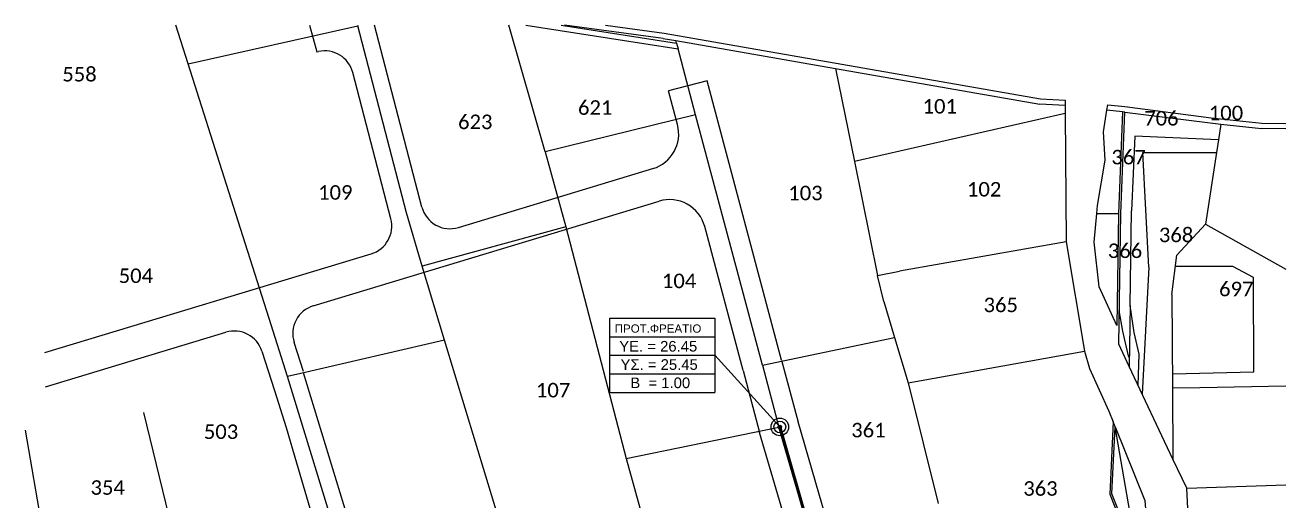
# Model space of a CAD drawing. Header units: inches. Extents: x 8644 to 9016, y -609 to 809.
# Drawn here: x 8643.8 to 8991.4, y 678.1 to 809.4 of the extents above; entities that cross this region are included whole.
import ezdxf

# ---------------------------------------------------------------- set-up
doc = ezdxf.new("R2010")
doc.units = ezdxf.units.IN
doc.header["$MEASUREMENT"] = 0
for name, color, linetype in [('Prop-pipe', 5, 'Continuous'), ('Road-prop', 1, 'Continuous'), ('SAL', 5, 'Continuous'), ('TLWL20', 92, 'FN'), ('TLWLNO', 92, 'Continuous'), ('ΤΕΜΑΧΙΑ_0', 7, 'Continuous')]:
    doc.layers.add(name, color=color, linetype=linetype)
doc.layers.add('TEM.', color=255, linetype='Continuous', plot=False)
doc.layers.add('ΤΕΜΑΧΙΑ_ΕΤΙΚΕΤΕΣ_31', color=7, linetype='Continuous', true_color=0xdf3285)
doc.styles.add('dim', font='arial.ttf', dxfattribs={"height": 1.5})
doc.styles.add('Legend', font='calibri.ttf')
doc.styles.get("Standard").update_dxf_attribs({"font": 'arial.ttf'})
doc.linetypes.add('FN', pattern='A,10,-0.0001,["T",Standard,S=0.5,R=180,X=-0.05,Y=0.5],-0.0001', length=10.0002)

msp = doc.modelspace()

# ---------------------------------------------------------------- linework, layer by layer
msp.add_line((8834.0004, 728.5168), (8834.0004, 708.0076))
at = {"flags": 128}
msp.add_lwpolyline([(8851.8783, 698.5059), (8834.0004, 718.2622)], dxfattribs=at)
at = {"layer": 'Prop-pipe'}
for p, q in [((8851.8783, 698.9925), (8851.8783, 698.0194)), ((8852.3648, 698.5059), (8851.3917, 698.5059))]:
    msp.add_line(p, q, dxfattribs=at)
at = {"layer": 'Prop-pipe', "lineweight": 50, "flags": 128}
msp.add_lwpolyline([(8850.8627, 570.0551), (8845.364, 594.017), (8876.3878, 612.6917), (8851.8783, 698.5059)], dxfattribs=at)
at = {"layer": 'Prop-pipe'}
for radius in [2.4328, 1.6219, 0.4866]:
    msp.add_circle((8851.8783, 698.5059), radius, dxfattribs=at)
at = {"layer": 'Road-prop'}
for p, q in [((8722.2464, 809.3583), (8724.2606, 801.9851)), ((8753.2025, 759.1847), (8740.1679, 809.3583)), ((8724.2606, 801.9851), (8724.6649, 802.076)), ((8744.6472, 755.925), (8734.1628, 796.2824)), ((8831.8267, 794.0357), (8821.2115, 791.2359)), ((8852.3842, 716.9208), (8831.8267, 794.0357)), ((8823.6716, 781.9088), (8821.2115, 791.2359)), ((8763.2648, 753.5398), (8817.1495, 769.8631)), ((8723.2679, 731.9152), (8818.6065, 760.7961)), ((8841.7554, 714.0873), (8831.1683, 753.8015)), ((8649.2494, 719.0012), (8739.2236, 746.2571)), ((8649.4431, 709.5515), (8699.1641, 724.6135)), ((8720.5201, 713.8058), (8717.9644, 721.8313)), ((8852.3842, 716.9208), (8856.9411, 699.8269)), ((8841.7554, 714.0873), (8846.3123, 696.9934)), ((8866.3186, 667.6843), (8856.9066, 699.9503)), ((8643.837, 697.6136), (8650.8526, 657.0661)), ((8855.7587, 664.604), (8846.3123, 696.9934))]:
    msp.add_line(p, q, dxfattribs=at)
msp.add_lwpolyline([(8709.0999, 719.4045), (8712.5887, 708.5471), (8715.7387, 698.3061), (8718.6207, 688.5551), (8723.2463, 672.9182), (8727.1977, 660.2541), (8728.2687, 656.7971), (8729.3707, 653.2011), (8730.2357, 650.3791), (8749.8607, 587.0531)], dxfattribs=at)
for centre, radius, start, end in [((8726.4198, 794.2709), 8, 14.562927, 102.6717), ((8814.0023, 779.3585), 10, 286.853099, 14.775727), ((8821.5057, 751.2256), 10, 14.926903, 106.853099), ((8760.9454, 761.1963), 8, 194.562927, 286.853099), ((8736.9042, 753.9135), 8, 286.853099, 14.562927), ((8725.5872, 724.2588), 8, 106.853099, 197.664093), ((8701.4835, 716.9571), 8, 17.813618, 106.853099)]:
    msp.add_arc(centre, radius, start, end, dxfattribs=at)
at = {"layer": 'SAL', "color": 0, "ltscale": 2}
for p, q in [((8805.0285, 728.5168), (8834.0004, 728.5168)), ((8805.0285, 708.0076), (8805.0285, 728.5168)), ((8805.0285, 723.3895), (8834.0004, 723.3895)), ((8805.0285, 718.2622), (8834.0004, 718.2622)), ((8805.0285, 713.1349), (8834.0004, 713.1349)), ((8805.0285, 708.0076), (8834.0004, 708.0076))]:
    msp.add_line(p, q, dxfattribs=at)
at = {"layer": 'TEM.', "color": 0}
for p, q in [((8847.0698, 715.504), (8883.4863, 723.2077)), ((8935.9087, 719.4071), (8937.2947, 714.6261)), ((8887.2607, 710.6501), (8895.5454, 677.3324))]:
    msp.add_line(p, q, dxfattribs=at)
at = {"layer": 'TLWL20', "color": 92}
for p, q in [((8953.6147, 742.5921), (8951.9217, 774.2221)), ((8951.9217, 774.2221), (8972.2257, 774.2211)), ((8953.6147, 742.5921), (8951.7927, 707.5729)), ((8976.8127, 742.8141), (8960.9507, 742.7531)), ((8982.4277, 739.7601), (8976.8127, 742.8141)), ((8982.5417, 713.7451), (8982.4277, 739.7601)), ((8946.4867, 724.9451), (8945.4537, 730.6431)), ((8949.5677, 724.5781), (8948.4757, 731.9881)), ((8947.3747, 720.8371), (8946.4867, 724.9451)), ((8950.9017, 718.5461), (8949.5677, 724.5781)), ((8887.2607, 710.6501), (8935.9087, 719.4071)), ((8948.0997, 717.7161), (8947.3747, 720.8371)), ((8950.6487, 709.9973), (8950.9017, 718.5461)), ((8960.1094, 713.1701), (8982.5417, 713.7451)), ((8950.0917, 665.4661), (8944.2837, 698.5461))]:
    msp.add_line(p, q, dxfattribs=at)
at = {"layer": 'TLWLNO', "color": 4}
msp.add_line((8944.2837, 698.5461), (8943.7441, 699.909), dxfattribs=at)
at = {"layer": 'ΤΕΜΑΧΙΑ_0', "color": 0}
for p, q in [((8688.7235, 798.6585), (8685.328, 809.3583)), ((8688.7235, 798.6585), (8735.5135, 809.1788)), ((8735.4667, 809.3583), (8735.5135, 809.1788)), ((8748.9287, 757.5401), (8735.5135, 809.1788)), ((8787.1447, 774.4174), (8777.1714, 809.3583)), ((8781.8751, 809.3583), (8823.8498, 802.799)), ((8791.5905, 809.3583), (8823.4322, 804.3825)), ((8819.7537, 805.7061), (8792.5395, 809.3583)), ((8803.817, 809.3583), (8819.9828, 807.1888)), ((8819.9828, 807.1888), (8923.6985, 789.0379)), ((8819.7537, 805.7061), (8823.2442, 805.0952)), ((8823.4322, 804.3825), (8823.2442, 805.0952)), ((8823.2442, 805.0952), (8867.2481, 797.3943)), ((8823.4322, 804.3825), (8823.8498, 802.799)), ((8828.6411, 784.6335), (8823.8498, 802.799)), ((8867.2481, 797.3943), (8923.5327, 787.5441)), ((8867.2481, 797.3943), (8872.4249, 771.7896)), ((8923.6985, 789.0379), (8930.5239, 788.7113)), ((8930.5337, 787.2091), (8923.5327, 787.5441)), ((8930.5239, 788.7113), (8930.5337, 787.2091)), ((8930.5337, 787.2091), (8930.5483, 784.9544)), ((8941.0965, 779.9401), (8942.0579, 785.9351)), ((8942.0579, 785.9351), (8942.2957, 787.4179)), ((8946.3772, 785.4576), (8942.0579, 785.9351)), ((8942.2957, 787.4179), (8947.0339, 786.8941)), ((8946.3772, 785.4576), (8945.2809, 757.4395)), ((8946.9751, 785.3915), (8946.3772, 785.4576)), ((8947.0339, 786.8941), (8970.8033, 783.7884)), ((8828.6411, 784.6335), (8787.1447, 774.4174)), ((8847.0698, 715.504), (8828.6411, 784.6335)), ((8930.5483, 784.9544), (8872.4249, 771.7896)), ((8930.5483, 784.9544), (8930.7777, 749.6161)), ((8945.881, 757.4403), (8946.9751, 785.3915)), ((8946.9751, 785.3915), (8973.4207, 782.0011)), ((8970.8033, 783.7884), (8984.729, 782.305)), ((8973.4207, 782.0011), (8972.7737, 777.7662)), ((8973.4207, 782.0011), (8984.6415, 780.8058)), ((8984.729, 782.305), (8991.368, 782.2355)), ((8941.5263, 772.1405), (8941.0965, 779.9401)), ((8949.7187, 778.7431), (8948.8587, 758.1551)), ((8972.7737, 777.7662), (8949.7187, 778.7431)), ((8991.368, 780.7354), (8984.6415, 780.8058)), ((8972.7737, 777.7662), (8972.2311, 774.2145)), ((8872.4249, 771.7896), (8878.7857, 740.3291)), ((8939.4271, 759.6349), (8941.5263, 772.1405)), ((8972.2311, 774.2145), (8969.2171, 754.4857)), ((8939.2401, 757.4308), (8939.4271, 759.6349)), ((8948.4757, 731.9881), (8948.8587, 758.1551)), ((8938.5625, 749.4427), (8939.2401, 757.4308)), ((8939.2401, 757.4308), (8945.2809, 757.4395)), ((8945.2809, 757.4395), (8944.7871, 726.529)), ((8945.3041, 721.3278), (8945.881, 757.4403)), ((8961.3493, 745.9084), (8969.2171, 754.4857)), ((8969.2171, 754.4857), (8991.368, 742.0798)), ((8930.7777, 749.6161), (8884.8377, 741.4821)), ((8930.7777, 749.6161), (8935.9087, 719.4071)), ((8939.938, 737.1256), (8938.5625, 749.4427)), ((8959.9807, 735.057), (8961.3493, 745.9084)), ((8878.7857, 740.3291), (8884.8377, 741.4821)), ((8880.5177, 733.0841), (8878.7857, 740.3291)), ((8944.7871, 726.529), (8939.938, 737.1256)), ((8959.9807, 735.057), (8960.1386, 709.1576)), ((8880.5177, 733.0841), (8883.4863, 723.2077)), ((8948.4757, 731.9881), (8948.2068, 715.177)), ((8883.4863, 723.2077), (8887.2607, 710.6501)), ((8887.2607, 710.6501), (8935.9087, 719.4071)), ((8948.2068, 715.177), (8945.3041, 721.3278)), ((8847.0698, 715.504), (8851.6267, 698.4101)), ((8937.2947, 714.6261), (8942.5877, 702.8301)), ((8960.2575, 689.6412), (8948.2068, 715.177)), ((8743.5297, 622.5991), (8716.1847, 712.4251)), ((8967.7108, 709.2985), (8960.1386, 709.1576)), ((8960.1386, 709.1576), (8960.2575, 689.6412)), ((8991.368, 709.7387), (8967.7108, 709.2985)), ((8676.4289, 702.4661), (8685.7173, 664.5883)), ((8942.5877, 702.8301), (8943.7441, 699.909)), ((8943.7441, 699.909), (8942.8483, 679.9083)), ((8943.4535, 680.0117), (8944.2837, 698.5461)), ((8944.2837, 698.5461), (8952.5113, 678.2028)), ((8809.4967, 689.8371), (8851.6267, 698.4101)), ((8861.0387, 666.1441), (8851.6267, 698.4101)), ((8964.0483, 681.6083), (8960.2575, 689.6412)), ((8964.0483, 681.6083), (8991.368, 682.5552)), ((8967.577, 611.5623), (8964.0483, 681.6083)), ((8942.8483, 679.9083), (8949.5659, 663.2393)), ((8950.1581, 663.3748), (8943.4535, 680.0117)), ((8952.5113, 678.2028), (8955.1232, 644.9933))]:
    msp.add_line(p, q, dxfattribs=at)
at = {"layer": 'ΤΕΜΑΧΙΑ_0', "color": 1}
msp.add_line((8742.6109, 641.069), (8720.5863, 713.4181), dxfattribs=at)
at = {"layer": 'ΤΕΜΑΧΙΑ_0', "color": 0}
for points in [[(8759.4077, 722.4091), (8719.8177, 713.2401), (8716.1847, 712.4251), (8711.0901, 728.4232), (8699.315, 765.3992), (8688.7235, 798.6585)], [(8787.1447, 774.4174), (8792.8625, 753.7065), (8753.3058, 742.8659), (8748.9287, 757.5401)], [(8792.8625, 753.7065), (8809.4967, 689.8371), (8814.6517, 671.2291), (8787.5717, 660.176), (8779.3277, 656.8111), (8759.4077, 722.4091), (8753.3058, 742.8659)]]:
    msp.add_lwpolyline(points, dxfattribs=at)

# ---------------------------------------------------------------- texts
at = {"layer": 'SAL', "color": 0, "ltscale": 2, "style": 'dim'}
for s, height, p in [('ΠΡΟT.ΦΡΕΑΤΙΟ', 2.274281, (8806.3607, 724.5072)), ('ΥΕ. = 26.45', 2.929885, (8807.6095, 719.2946)), ('ΥΣ. = 25.45', 2.929885, (8807.9635, 714.2549)), ('  Β  = 1.00', 2.929885, (8808.3897, 709.209))]:
    msp.add_text(s, height=height, dxfattribs=at).set_placement(p)
at = {"layer": 'ΤΕΜΑΧΙΑ_ΕΤΙΚΕΤΕΣ_31', "color": 0, "style": 'Legend'}
for s, p in [('558', (8654.0594, 793.8179)), ('101', (8891.2309, 784.9747)), ('621', (8796.2388, 784.6353)), ('706', (8952.3332, 781.6685)), ('100', (8970.1369, 783.1489)), ('623', (8763.1751, 780.6863)), ('367', (8943.2824, 770.9564)), ('109', (8724.5848, 761.2032)), ('103', (8854.203, 761.0517)), ('102', (8903.4615, 762.0855)), ('368', (8956.3844, 749.4861)), ('366', (8942.306, 745.114)), ('504', (8669.6157, 738.2247)), ('104', (8819.367, 736.8013)), ('697', (8972.9791, 734.5598)), ('365', (8908.0421, 730.1734)), ('107', (8784.63, 706.6526)), ('503', (8693.0795, 695.185)), ('361', (8871.5598, 695.6253)), ('354', (8661.8392, 679.7804)), ('363', (8918.9915, 679.517))]:
    msp.add_text(s, height=4, dxfattribs=at).set_placement(p)

doc.saveas('drawing.dxf')
